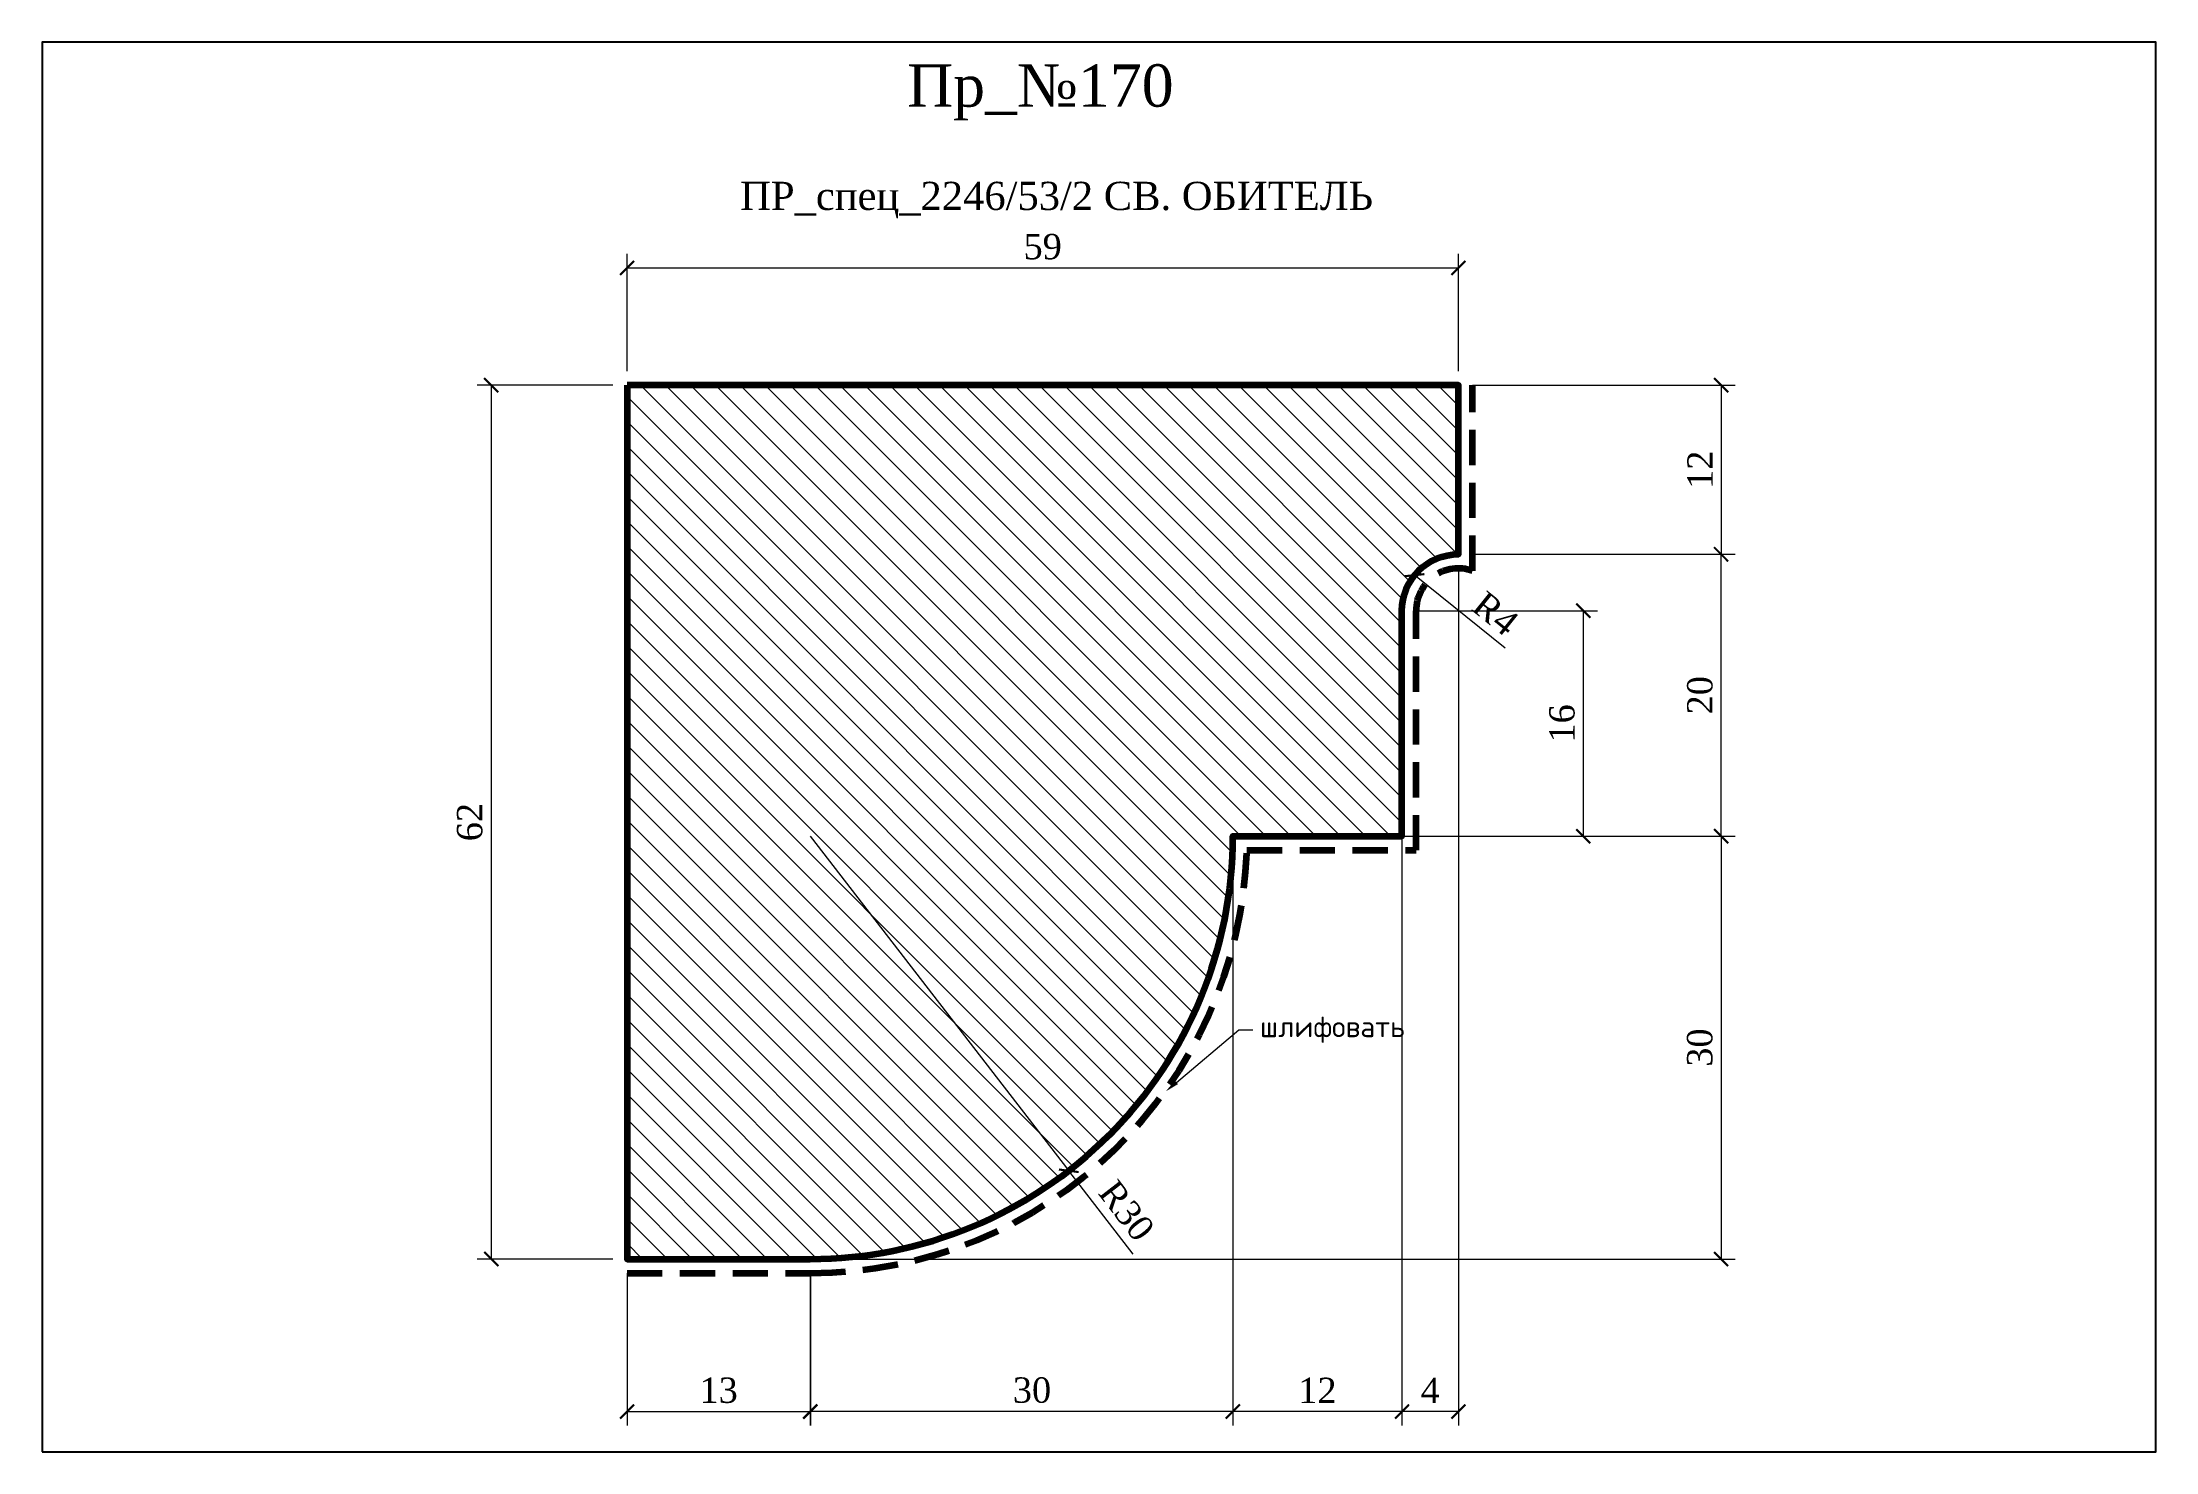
# Model space of a CAD drawing. Header units: millimetres. Extents: x 304785 to 304935, y -91955 to -91855.
import ezdxf
from ezdxf import colors
from ezdxf.entities.mleader import LeaderData, LeaderLine
from ezdxf.math import Vec2, Vec3

# ---------------------------------------------------------------- set-up
doc = ezdxf.new("R2010")
doc.units = ezdxf.units.MM
doc.header["$MEASUREMENT"] = 0
doc.linetypes.add('HIDDEN', pattern=[0.375, 0.25, -0.125])
doc.layers.add('Outside panel', color=7, linetype='Continuous', lineweight=18, true_color=0x7f5e57)
doc.layers.add('линия 50', color=1, linetype='Continuous', lineweight=211)
doc.layers.add('служебный слой РАЗМЕРЫ', color=7, linetype='Continuous', lineweight=9)
doc.layers.add('размеры в модели', color=7, linetype='Continuous')
doc.styles.add('ELECT', font='times.ttf')
doc.styles.get("Standard").update_dxf_attribs({"font": 'times.ttf'})
doc.styles.add('ЕСКД профили текст', font='isocpeur.ttf')
doc.dimstyles.new('M_1', dxfattribs={"dimtxt": 1.8, "dimasz": 1, "dimexe": 1, "dimexo": 1, "dimgap": 0.6, "dimtad": 1, "dimdec": 0, "dimdsep": 46, "dimtxsty": 'Standard', "dimblk": 'ARCHTICK', "dimcen": -5, "dimclrd": 7, "dimclre": 7, "dimclrt": 7, "dimadec": 0, "dimazin": 0, "dimtfac": 1, "dimtdec": 0, "dimtmove": 0, "dimatfit": 3, "dimfxl": 1, "dimtolj": 1, "dimtzin": 0, "dimlwd": 5, "dimlwe": 5, "dimarcsym": 0})

# ---------------------------------------------------------------- blocks, each defined once
blk = doc.blocks.new('_ArchTick')
at = {"color": 0, "linetype": 'ByBlock', "const_width": 0.15}
blk.add_lwpolyline([(-0.5, -0.5), (0.5, 0.5)], dxfattribs=at)
blk = doc.blocks.new('*D13')
at = {"layer": 'Defpoints', "color": 0, "ltscale": 1000, "transparency": 16777216}
for p in [(304869.66, -91910.88), (304839.67, -91940.88), (304839.67, -91951.7)]:
    blk.add_point(p, dxfattribs=at)
at = {"layer": 'размеры в модели', "color": 7, "lineweight": 5, "ltscale": 1000, "transparency": 16777216}
for p, q in [((304869.66, -91911.88), (304869.66, -91952.7)), ((304839.67, -91941.88), (304839.67, -91952.7)), ((304869.66, -91951.7), (304839.67, -91951.7))]:
    blk.add_line(p, q, dxfattribs=at)
at = {"layer": 'размеры в модели', "color": 7, "lineweight": 5, "ltscale": 1000, "transparency": 16777216, "rotation": 180}
blk.add_blockref('_ArchTick', (304839.67, -91951.7), dxfattribs=at)
at = {"layer": 'размеры в модели', "color": 7, "lineweight": 5, "ltscale": 1000, "transparency": 16777216}
blk.add_blockref('_ArchTick', (304869.66, -91951.7), dxfattribs=at)
at = {"layer": 'размеры в модели', "color": 7, "ltscale": 1000, "transparency": 16777216, "insert": (304855.4, -91950.19), "char_height": 1.8, "attachment_point": 5}
blk.add_mtext('\\A1;30', dxfattribs=at)
blk = doc.blocks.new('*D12')
at = {"layer": 'Defpoints', "color": 0, "ltscale": 1000, "transparency": 16777216}
for p in [(304869.66, -91910.88), (304839.66, -91940.88), (304904.31, -91940.88)]:
    blk.add_point(p, dxfattribs=at)
at = {"layer": 'размеры в модели', "color": 7, "lineweight": 5, "ltscale": 1000, "transparency": 16777216}
for p, q in [((304870.66, -91910.88), (304905.31, -91910.88)), ((304904.31, -91910.88), (304904.31, -91940.88)), ((304840.66, -91940.88), (304905.31, -91940.88))]:
    blk.add_line(p, q, dxfattribs=at)
for p, rotation in [((304904.31, -91910.88), 90), ((304904.31, -91940.88), 270)]:
    blk.add_blockref('_ArchTick', p, dxfattribs=dict(at, rotation=rotation))
at = {"layer": 'размеры в модели', "color": 7, "ltscale": 1000, "transparency": 16777216, "insert": (304902.8, -91925.88), "char_height": 1.8, "attachment_point": 5, "rotation": 90}
blk.add_mtext('\\A1;30', dxfattribs=at)
blk = doc.blocks.new('*D11')
at = {"layer": 'Defpoints', "color": 0, "ltscale": 1000, "transparency": 16777216}
for p in [(304839.66, -91910.88), (304858.01, -91934.62)]:
    blk.add_point(p, dxfattribs=at)
at = {"layer": 'размеры в модели', "color": 7, "lineweight": 5, "ltscale": 1000, "transparency": 16777216}
for p in [(304839.66, -91910.88), (304862.59, -91940.54)]:
    blk.add_line(p, (304858.01, -91934.62), dxfattribs=at)
at = {"layer": 'размеры в модели', "color": 7, "lineweight": 5, "ltscale": 1000, "transparency": 16777216, "rotation": 127.6896898175406}
blk.add_blockref('_ArchTick', (304858.01, -91934.62), dxfattribs=at)
at = {"layer": 'размеры в модели', "color": 7, "ltscale": 1000, "transparency": 16777216, "insert": (304862.11, -91937.45), "char_height": 1.8, "attachment_point": 5, "rotation": 307.6897}
blk.add_mtext('\\A1;R30', dxfattribs=at)
blk = doc.blocks.new('*D10')
at = {"layer": 'Defpoints', "color": 0, "ltscale": 1000, "transparency": 16777216}
for p in [(304882.55, -91892.36), (304885.66, -91894.88)]:
    blk.add_point(p, dxfattribs=at)
at = {"layer": 'размеры в модели', "color": 7, "lineweight": 5, "ltscale": 1000, "transparency": 16777216}
blk.add_line((304888.98, -91897.55), (304882.55, -91892.36), dxfattribs=at)
at = {"layer": 'размеры в модели', "color": 7, "lineweight": 5, "ltscale": 1000, "transparency": 16777216, "rotation": 141.0963719694748}
blk.add_blockref('_ArchTick', (304882.55, -91892.36), dxfattribs=at)
at = {"layer": 'размеры в модели', "color": 7, "ltscale": 1000, "transparency": 16777216, "insert": (304888.3, -91895.08), "char_height": 1.8, "attachment_point": 5, "rotation": 321.0964}
blk.add_mtext('\\A1;R4', dxfattribs=at)
blk = doc.blocks.new('*D9')
at = {"layer": 'Defpoints', "color": 0, "ltscale": 1000, "transparency": 16777216}
for p in [(304881.66, -91894.88), (304881.66, -91910.88), (304894.53, -91910.88)]:
    blk.add_point(p, dxfattribs=at)
at = {"layer": 'размеры в модели', "color": 7, "lineweight": 5, "ltscale": 1000, "transparency": 16777216}
for p, q in [((304882.66, -91894.88), (304895.53, -91894.88)), ((304894.53, -91894.88), (304894.53, -91910.88)), ((304882.66, -91910.88), (304895.53, -91910.88))]:
    blk.add_line(p, q, dxfattribs=at)
for p, rotation in [((304894.53, -91894.88), 90), ((304894.53, -91910.88), 270)]:
    blk.add_blockref('_ArchTick', p, dxfattribs=dict(at, rotation=rotation))
at = {"layer": 'размеры в модели', "color": 7, "ltscale": 1000, "transparency": 16777216, "insert": (304893.02, -91902.88), "char_height": 1.8, "attachment_point": 5, "rotation": 90}
blk.add_mtext('\\A1;16', dxfattribs=at)
blk = doc.blocks.new('*D8')
at = {"layer": 'Defpoints', "color": 0, "ltscale": 1000, "transparency": 16777216}
for p in [(304885.66, -91890.88), (304881.66, -91894.88), (304881.66, -91951.7)]:
    blk.add_point(p, dxfattribs=at)
at = {"layer": 'размеры в модели', "color": 7, "lineweight": 5, "ltscale": 1000, "transparency": 16777216}
for p, q in [((304885.66, -91891.88), (304885.66, -91952.7)), ((304881.66, -91895.88), (304881.66, -91952.7)), ((304885.66, -91951.7), (304881.66, -91951.7))]:
    blk.add_line(p, q, dxfattribs=at)
at = {"layer": 'размеры в модели', "color": 7, "lineweight": 5, "ltscale": 1000, "transparency": 16777216, "rotation": 180}
blk.add_blockref('_ArchTick', (304881.66, -91951.7), dxfattribs=at)
at = {"layer": 'размеры в модели', "color": 7, "lineweight": 5, "ltscale": 1000, "transparency": 16777216}
blk.add_blockref('_ArchTick', (304885.66, -91951.7), dxfattribs=at)
at = {"layer": 'размеры в модели', "color": 7, "ltscale": 1000, "transparency": 16777216, "insert": (304883.66, -91950.2), "char_height": 1.8, "attachment_point": 5}
blk.add_mtext('\\A1;4', dxfattribs=at)
blk = doc.blocks.new('*D6')
at = {"layer": 'Defpoints', "color": 0, "ltscale": 1000, "transparency": 16777216}
for p in [(304869.66, -91910.88), (304881.66, -91910.88), (304869.66, -91951.7)]:
    blk.add_point(p, dxfattribs=at)
at = {"layer": 'размеры в модели', "color": 7, "lineweight": 5, "ltscale": 1000, "transparency": 16777216}
for p, q in [((304869.66, -91911.88), (304869.66, -91952.7)), ((304881.66, -91911.88), (304881.66, -91952.7)), ((304881.66, -91951.7), (304869.66, -91951.7))]:
    blk.add_line(p, q, dxfattribs=at)
at = {"layer": 'размеры в модели', "color": 7, "lineweight": 5, "ltscale": 1000, "transparency": 16777216, "rotation": 180}
blk.add_blockref('_ArchTick', (304869.66, -91951.7), dxfattribs=at)
at = {"layer": 'размеры в модели', "color": 7, "lineweight": 5, "ltscale": 1000, "transparency": 16777216}
blk.add_blockref('_ArchTick', (304881.66, -91951.7), dxfattribs=at)
at = {"layer": 'размеры в модели', "color": 7, "ltscale": 1000, "transparency": 16777216, "insert": (304875.66, -91950.2), "char_height": 1.8, "attachment_point": 5}
blk.add_mtext('\\A1;12', dxfattribs=at)
blk = doc.blocks.new('*D4')
at = {"layer": 'Defpoints', "color": 0, "ltscale": 1000, "transparency": 16777216}
for p in [(304885.66, -91878.88), (304885.66, -91890.88), (304904.31, -91890.88)]:
    blk.add_point(p, dxfattribs=at)
at = {"layer": 'размеры в модели', "color": 7, "lineweight": 5, "ltscale": 1000, "transparency": 16777216}
for p, q in [((304886.66, -91878.88), (304905.31, -91878.88)), ((304904.31, -91878.88), (304904.31, -91890.88)), ((304886.66, -91890.88), (304905.31, -91890.88))]:
    blk.add_line(p, q, dxfattribs=at)
for p, rotation in [((304904.31, -91878.88), 90), ((304904.31, -91890.88), 270)]:
    blk.add_blockref('_ArchTick', p, dxfattribs=dict(at, rotation=rotation))
at = {"layer": 'размеры в модели', "color": 7, "ltscale": 1000, "transparency": 16777216, "insert": (304902.81, -91884.88), "char_height": 1.8, "attachment_point": 5, "rotation": 90}
blk.add_mtext('\\A1;12', dxfattribs=at)
blk = doc.blocks.new('*D2')
at = {"layer": 'Defpoints', "color": 0, "ltscale": 1000, "transparency": 16777216}
for p in [(304826.66, -91878.88), (304817.02, -91940.88), (304826.66, -91940.88)]:
    blk.add_point(p, dxfattribs=at)
at = {"layer": 'размеры в модели', "color": 7, "lineweight": 5, "ltscale": 1000, "transparency": 16777216}
for p, q in [((304825.66, -91878.88), (304816.02, -91878.88)), ((304817.02, -91878.88), (304817.02, -91940.88)), ((304825.66, -91940.88), (304816.02, -91940.88))]:
    blk.add_line(p, q, dxfattribs=at)
for p, rotation in [((304817.02, -91878.88), 90), ((304817.02, -91940.88), 270)]:
    blk.add_blockref('_ArchTick', p, dxfattribs=dict(at, rotation=rotation))
at = {"layer": 'размеры в модели', "color": 7, "ltscale": 1000, "transparency": 16777216, "insert": (304815.5, -91909.88), "char_height": 1.8, "attachment_point": 5, "rotation": 90}
blk.add_mtext('\\A1;62', dxfattribs=at)

msp = doc.modelspace()

# ---------------------------------------------------------------- hatches: boundary and pattern name
at = {"layer": 'Outside panel', "ltscale": 1000}
h = msp.add_hatch(dxfattribs=at)
h.set_pattern_fill('ANSI31', color=256, scale=10, angle=90)
h.set_pattern_definition([(135, (-6534.4074, 5316.4175), (-0.8838834765, -0.8838834765), [])])
edge = h.paths.add_edge_path()
edge.add_line((304826.66, -91878.88), (304826.66, -91940.88))
edge.add_line((304826.66, -91940.88), (304839.66, -91940.88))
edge.add_arc((304839.66, -91910.88), 30, 269.9988, 360.0012)
edge.add_line((304869.66, -91910.88), (304881.66, -91910.88))
edge.add_line((304881.66, -91910.88), (304881.66, -91894.88))
edge.add_arc((304885.66, -91894.88), 4, 90, 180, ccw=False)
edge.add_line((304885.66, -91890.88), (304885.66, -91878.88))
edge.add_line((304885.66, -91878.88), (304826.66, -91878.88))

# ---------------------------------------------------------------- linework, layer by layer
at = {"color": 6, "ltscale": 1000}
msp.add_lwpolyline([(304785.16, -91954.55), (304935.16, -91954.55), (304935.16, -91854.55), (304785.16, -91854.55)], close=True, dxfattribs=at)
at = {"layer": 'линия 50', "color": 1, "linetype": 'HIDDEN', "ltscale": 10, "true_color": 0xff0909}
msp.add_lwpolyline([(304826.66, -91941.88), (304839.66, -91941.88, 0.404807), (304870.65, -91911.88), (304882.66, -91911.88), (304882.66, -91894.88, -0.517638), (304886.66, -91892.05), (304886.66, -91878.88)], format="xyb", dxfattribs=at)
at = {"layer": 'линия 50', "color": 7}
msp.add_lwpolyline([(304826.66, -91878.88), (304826.66, -91940.88), (304839.66, -91940.88, 0.414226), (304869.66, -91910.88), (304881.66, -91910.88), (304881.66, -91894.88, -0.414214), (304885.66, -91890.88), (304885.66, -91878.88), (304826.66, -91878.88)], format="xyb", dxfattribs=at)

# ---------------------------------------------------------------- texts
at = {"color": 5, "ltscale": 1000, "style": 'ELECT'}
msp.add_text('Пр_№170', height=3, dxfattribs=at).set_placement((304846.53, -91859.12))
at = {"color": 7, "ltscale": 1000, "style": 'ELECT'}
msp.add_text('ПР_спец_2246/53/2 СВ. ОБИТЕЛЬ ', height=2, dxfattribs=at).set_placement((304834.69, -91866.45))

# ---------------------------------------------------------------- dimensions: what is measured, and where the dimension line sits
at = {"layer": 'размеры в модели', "color": 0, "ltscale": 1000}
for base, p1, p2 in [((304885.66, -91870.56), (304826.66, -91878.88), (304885.66, -91878.88)), ((304839.66, -91951.7), (304826.66, -91940.88), (304839.66, -91940.88))]:
    msp.add_linear_dim(base=base, p1=p1, p2=p2, dimstyle='M_1', dxfattribs=at).render()
for base, p1, p2, picture, middle in [((304817.02, -91940.88), (304826.66, -91878.88), (304826.66, -91940.88), '*D2', (304815.5, -91909.88)), ((304904.31, -91890.88), (304885.66, -91878.88), (304885.66, -91890.88), '*D4', (304902.81, -91884.88)), ((304894.53, -91910.88), (304881.66, -91894.88), (304881.66, -91910.88), '*D9', (304893.02, -91902.88)), ((304904.31, -91940.88), (304869.66, -91910.88), (304839.66, -91940.88), '*D12', (304902.8, -91925.88))]:
    dim = msp.add_linear_dim(base=base, p1=p1, p2=p2, angle=90, dimstyle='M_1', dxfattribs=at)
    dim.commit()
    dim.dimension.update_dxf_attribs({"geometry": picture, "text_midpoint": middle})
for base, p1, p2, picture, middle in [((304881.66, -91951.7), (304885.66, -91890.88), (304881.66, -91894.88), '*D8', (304883.66, -91950.2)), ((304869.66, -91951.7), (304881.66, -91910.88), (304869.66, -91910.88), '*D6', (304875.66, -91950.2))]:
    dim = msp.add_linear_dim(base=base, p1=p1, p2=p2, dimstyle='M_1', dxfattribs=at)
    dim.commit()
    dim.dimension.update_dxf_attribs({"geometry": picture, "text_midpoint": middle})
msp.add_linear_dim(base=(304904.31, -91890.88), p1=(304881.66, -91910.88), p2=(304885.66, -91890.88), angle=90, dimstyle='M_1', dxfattribs=at).render()
dim = msp.add_radius_dim(center=(304885.66, -91894.88), mpoint=(304882.55, -91892.36), dimstyle='M_1', dxfattribs=at)
dim.commit()
dim.dimension.update_dxf_attribs({"geometry": '*D10', "text_midpoint": (304887.36, -91896.25), "dimtype": 132})
dim = msp.add_linear_dim(base=(304839.67, -91951.7), p1=(304869.66, -91910.88), p2=(304839.67, -91940.88), dimstyle='M_1', dxfattribs=at)
dim.commit()
dim.dimension.update_dxf_attribs({"geometry": '*D13', "text_midpoint": (304855.4, -91951.7), "dimtype": 128})
dim = msp.add_radius_dim(center=(304839.66, -91910.88), mpoint=(304858.01, -91934.62), dimstyle='M_1', dxfattribs=at)
dim.commit()
dim.dimension.update_dxf_attribs({"geometry": '*D11', "text_midpoint": (304862.11, -91937.45)})

# ---------------------------------------------------------------- leaders
at = {"layer": 'служебный слой РАЗМЕРЫ'}
ml = msp.add_multileader_mtext('Standard', dxfattribs=at)
ml.set_content('\\A1;шлифовать', color=256, style='ЕСКД профили текст')
ml.set_leader_properties(color=256, linetype='ByLayer', lineweight=-1)
ml.build(insert=Vec2(0, 0))
ml.multileader.update_dxf_attribs({"dogleg_length": 1, "arrow_head_size": 1})
ctx = ml.context
ctx.base_point, ctx.char_height, ctx.arrow_head_size, ctx.landing_gap_size, ctx.plane_origin = Vec3(304871.08, -91924.61), 1.5, 1, 0.5, Vec3(304890.12, -91893.76)
notes = []
notes.append((ctx, [(1, (1, 1, 0), (304870.08, -91924.61), (1, 0), 1, [(0, [(304864.89, -91928.99)], 0, [])])]))
ctx.mtext.insert, ctx.mtext.flow_direction = Vec3(304871.58, -91923.64), 5
for ctx, leaders in notes:
    for number, flags, end, landing, length, lines in leaders:
        leader = LeaderData()
        leader.index, (leader.has_last_leader_line, leader.has_dogleg_vector, leader.attachment_direction) = number, flags
        leader.last_leader_point, leader.dogleg_vector, leader.dogleg_length = Vec3(end), Vec3(landing), length
        for number, points, colour, breaks in lines:
            line = LeaderLine()
            line.index, line.vertices, line.color, line.breaks = number, Vec3.list(points), colors.encode_raw_color(colour), breaks
            leader.lines.append(line)
        ctx.leaders.append(leader)

doc.saveas('drawing.dxf')
